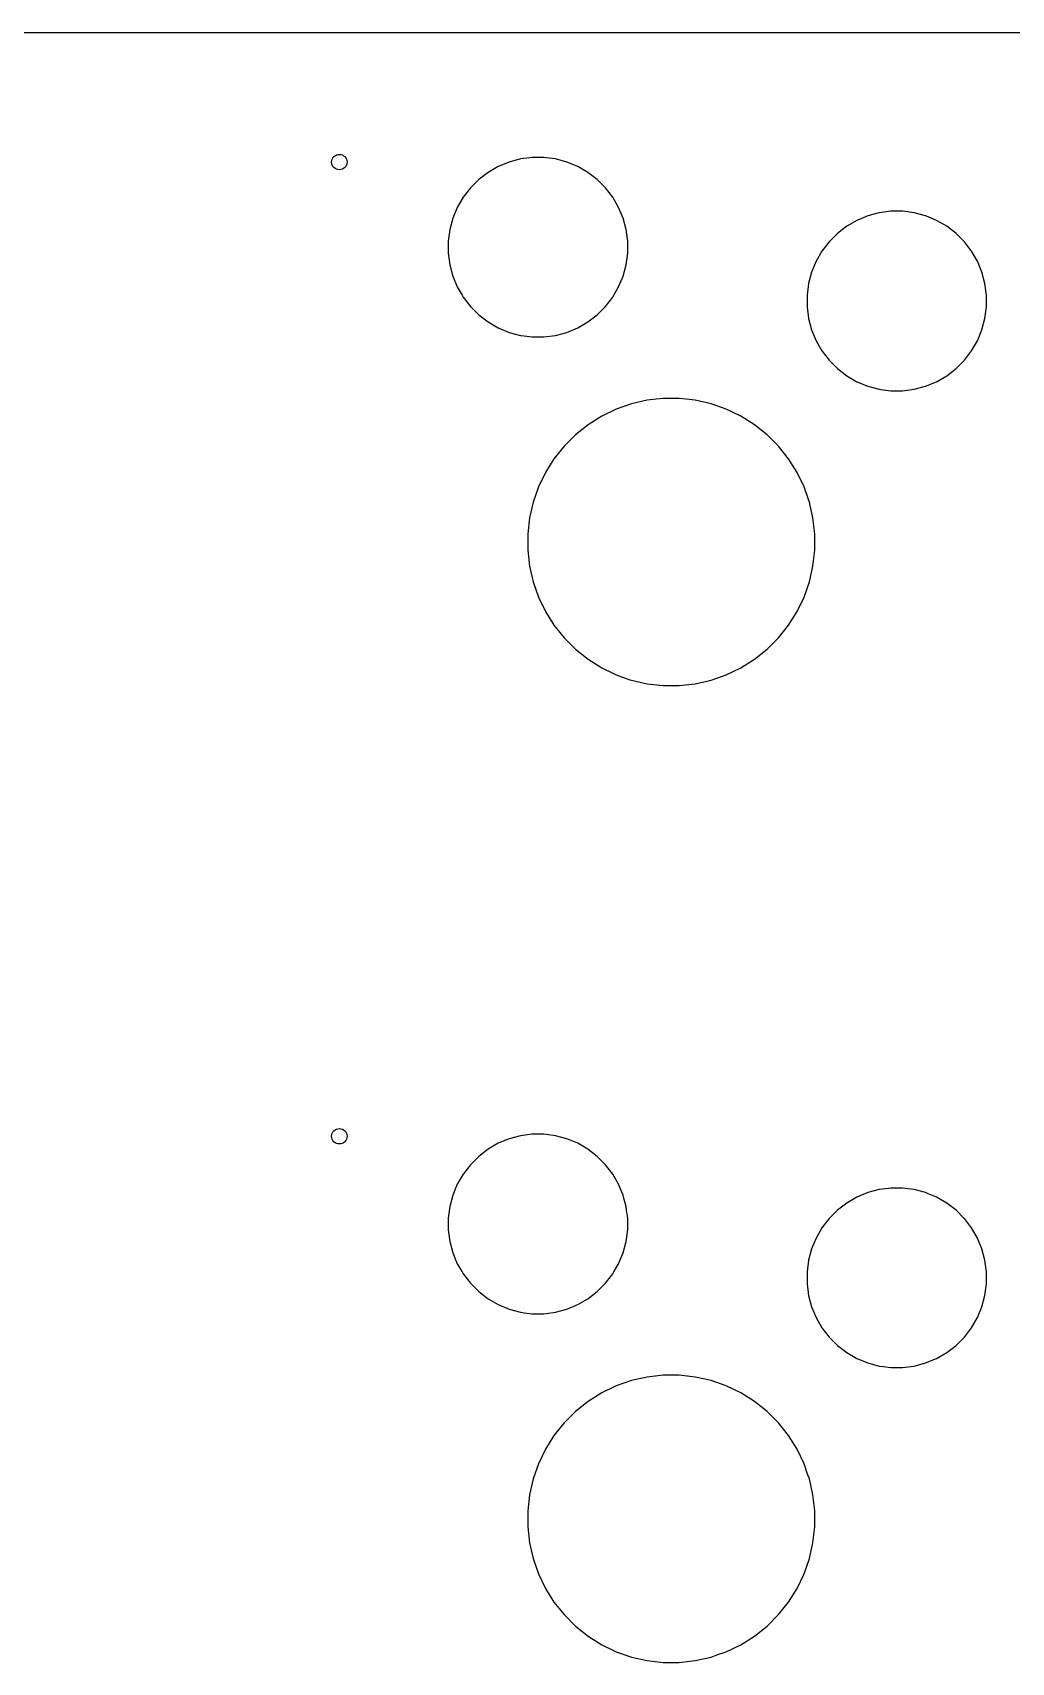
# Model space of a CAD drawing. Extents: x 56.4 to 146.8, y -127.5 to -60.9.
# Drawn here: x 81.18 to 100.28, y -92.65 to -60.86 of the extents above; entities that cross this region are included whole.
import ezdxf

# ---------------------------------------------------------------- set-up
doc = ezdxf.new("R2010")
doc.units = 0
doc.layers.add('BLACK', color=7, linetype='CONTINUOUS')

msp = doc.modelspace()

# ---------------------------------------------------------------- linework, layer by layer
at = {"layer": 'BLACK', "linetype": 'CONTINUOUS'}
for p, q in [((56.433969, -60.864969), (146.685969, -60.864969)), ((90.269081, -63.476624), (90.070357, -63.591357)), ((90.269083, -63.476623), (90.269081, -63.476624)), ((90.481084, -63.38881), (90.269083, -63.476623)), ((90.70273, -63.32942), (90.481084, -63.38881)), ((90.887293, -63.305122), (90.70273, -63.32942)), ((90.930235, -63.299469), (90.887293, -63.305122)), ((91.159703, -63.299469), (90.930235, -63.299469)), ((91.207119, -63.305711), (91.159703, -63.299469)), ((91.387207, -63.32942), (91.207119, -63.305711)), ((91.608853, -63.38881), (91.387206, -63.32942)), ((91.387206, -63.32942), (91.387207, -63.32942)), ((91.608854, -63.38881), (91.608853, -63.38881)), ((91.608856, -63.388811), (91.608854, -63.38881)), ((91.660294, -63.410117), (91.608856, -63.388811)), ((91.820854, -63.476623), (91.660294, -63.410117)), ((91.820856, -63.476624), (91.820854, -63.476623)), ((92.01958, -63.591357), (91.820856, -63.476624)), ((89.888303, -63.731054), (89.726054, -63.893303)), ((90.070357, -63.591357), (89.888303, -63.731054)), ((92.019582, -63.591358), (92.01958, -63.591357)), ((92.20163, -63.73105), (92.019581, -63.591358)), ((92.019581, -63.591358), (92.019582, -63.591358)), ((92.363888, -63.893308), (92.20163, -63.73105)), ((89.586357, -64.075357), (89.471624, -64.274081)), ((89.726054, -63.893303), (89.586357, -64.075357)), ((92.50358, -64.075357), (92.363888, -63.893308)), ((92.618313, -64.274081), (92.50358, -64.075357)), ((89.38381, -64.486084), (89.32442, -64.70773)), ((89.471623, -64.274083), (89.38381, -64.486084)), ((89.471624, -64.274081), (89.471623, -64.274083)), ((92.706127, -64.486082), (92.618313, -64.274081)), ((92.765517, -64.707731), (92.706127, -64.486082)), ((97.481084, -64.43881), (97.269083, -64.526623)), ((97.70273, -64.37942), (97.481084, -64.43881)), ((97.887293, -64.355122), (97.70273, -64.37942)), ((97.930235, -64.349469), (97.887293, -64.355122)), ((98.159703, -64.349469), (97.930235, -64.349469)), ((98.207119, -64.355711), (98.159703, -64.349469)), ((98.387207, -64.37942), (98.207119, -64.355711)), ((98.608853, -64.43881), (98.387206, -64.37942)), ((98.387206, -64.37942), (98.387207, -64.37942)), ((98.608854, -64.43881), (98.608853, -64.43881)), ((98.608856, -64.438811), (98.608854, -64.43881)), ((98.660294, -64.460117), (98.608856, -64.438811)), ((98.820854, -64.526623), (98.660294, -64.460117)), ((89.32442, -64.70773), (89.294469, -64.935236)), ((92.795469, -64.935235), (92.765517, -64.707731)), ((96.888303, -64.781054), (96.726054, -64.943303)), ((97.070357, -64.641357), (96.888303, -64.781054)), ((97.269081, -64.526624), (97.070357, -64.641357)), ((97.269083, -64.526623), (97.269081, -64.526624)), ((98.820856, -64.526624), (98.820854, -64.526623)), ((99.01958, -64.641357), (98.820856, -64.526624)), ((99.019582, -64.641358), (99.01958, -64.641357)), ((99.20163, -64.78105), (99.019581, -64.641358)), ((99.019581, -64.641358), (99.019582, -64.641358)), ((99.355816, -64.935236), (99.20163, -64.78105)), ((89.294469, -64.935236), (89.294469, -65.164701)), ((92.795469, -65.164703), (92.795469, -64.935235)), ((96.586357, -65.125357), (96.471624, -65.324081)), ((96.726054, -64.943303), (96.586357, -65.125357)), ((99.363888, -64.943308), (99.355816, -64.935236)), ((99.50358, -65.125357), (99.363888, -64.943308)), ((99.618313, -65.324081), (99.50358, -65.125357)), ((89.294469, -65.164701), (89.32442, -65.392207)), ((89.32442, -65.392207), (89.38381, -65.613853)), ((92.706127, -65.613856), (92.765517, -65.392207)), ((92.765517, -65.392207), (92.795469, -65.164703)), ((96.471623, -65.324083), (96.38381, -65.536084)), ((96.471624, -65.324081), (96.471623, -65.324083)), ((99.706127, -65.536082), (99.618313, -65.324081)), ((89.38381, -65.613853), (89.471623, -65.825854)), ((92.618313, -65.825857), (92.706127, -65.613856)), ((96.32442, -65.75773), (96.294469, -65.985236)), ((96.38381, -65.536084), (96.32442, -65.75773)), ((99.765517, -65.757731), (99.706127, -65.536082)), ((99.795469, -65.985235), (99.765517, -65.757731)), ((89.471623, -65.825854), (89.471624, -65.825856)), ((89.471624, -65.825856), (89.563642, -65.985235)), ((89.563642, -65.985235), (89.586358, -66.024581)), ((89.586358, -66.024581), (89.72605, -66.20663)), ((92.363888, -66.20663), (92.50358, -66.024581)), ((92.50358, -66.024581), (92.526296, -65.985236)), ((92.526296, -65.985236), (92.618313, -65.825857)), ((96.294469, -65.985236), (96.294469, -66.214701)), ((99.795469, -66.214703), (99.795469, -65.985235)), ((89.72605, -66.20663), (89.888308, -66.368888)), ((89.888308, -66.368888), (90.070357, -66.50858)), ((92.019581, -66.50858), (92.20163, -66.368888)), ((92.20163, -66.368888), (92.363888, -66.20663)), ((96.294469, -66.214701), (96.32442, -66.442207)), ((99.765517, -66.442207), (99.795469, -66.214703)), ((90.070357, -66.50858), (90.269081, -66.623313)), ((90.269081, -66.623313), (90.481082, -66.711127)), ((90.481082, -66.711127), (90.702731, -66.770517)), ((91.387207, -66.770517), (91.608856, -66.711127)), ((91.608856, -66.711127), (91.820857, -66.623313)), ((91.820857, -66.623313), (92.019581, -66.50858)), ((96.32442, -66.442207), (96.38381, -66.663853)), ((96.38381, -66.663853), (96.471623, -66.875854)), ((99.618313, -66.875857), (99.706127, -66.663856)), ((99.706127, -66.663856), (99.765517, -66.442207)), ((90.702731, -66.770517), (90.70273, -66.770517)), ((90.70273, -66.770517), (90.778565, -66.780501)), ((90.778565, -66.780501), (90.930235, -66.800469)), ((90.930235, -66.800469), (90.930237, -66.800469)), ((90.930237, -66.800469), (91.159701, -66.800469)), ((91.159701, -66.800469), (91.159703, -66.800469)), ((91.159703, -66.800469), (91.387207, -66.770517)), ((96.471623, -66.875854), (96.471624, -66.875856)), ((96.471624, -66.875856), (96.471625, -66.875857)), ((96.471625, -66.875857), (96.586358, -67.074581)), ((99.50358, -67.074581), (99.618313, -66.875857)), ((96.586358, -67.074581), (96.72605, -67.25663)), ((96.72605, -67.25663), (96.888308, -67.418888)), ((99.20163, -67.418888), (99.363888, -67.25663)), ((99.363888, -67.25663), (99.50358, -67.074581)), ((96.888308, -67.418888), (97.070357, -67.55858)), ((97.070357, -67.55858), (97.269081, -67.673313)), ((97.269081, -67.673313), (97.481082, -67.761127)), ((98.608856, -67.761127), (98.820857, -67.673313)), ((98.820857, -67.673313), (99.019581, -67.55858)), ((99.019581, -67.55858), (99.20163, -67.418888)), ((93.351959, -68.014763), (93.175125, -68.034687)), ((93.487696, -67.999469), (93.351959, -68.014763)), ((93.802242, -67.999469), (93.487696, -67.999469)), ((93.937979, -68.014763), (93.802242, -67.999469)), ((94.114813, -68.034687), (93.937979, -68.014763)), ((97.481082, -67.761127), (97.702731, -67.820517)), ((97.702731, -67.820517), (97.70273, -67.820517)), ((97.70273, -67.820517), (97.778565, -67.830501)), ((97.778565, -67.830501), (97.930235, -67.850469)), ((97.930235, -67.850469), (97.930237, -67.850469)), ((97.930237, -67.850469), (98.159701, -67.850469)), ((98.159701, -67.850469), (98.159703, -67.850469)), ((98.159703, -67.850469), (98.387207, -67.820517)), ((98.387207, -67.820517), (98.608856, -67.761127)), ((92.571581, -68.208563), (92.288181, -68.345042)), ((92.868455, -68.104684), (92.571581, -68.208563)), ((92.868477, -68.104677), (92.868455, -68.104684)), ((93.175124, -68.034687), (92.868477, -68.104677)), ((93.175125, -68.034687), (93.175124, -68.034687)), ((94.42146, -68.104677), (94.114813, -68.034687)), ((94.421482, -68.104684), (94.42146, -68.104677)), ((94.718356, -68.208563), (94.421482, -68.104684)), ((95.001756, -68.345042), (94.718356, -68.208563)), ((92.021845, -68.512392), (91.775925, -68.708507)), ((92.288181, -68.345042), (92.021845, -68.512392)), ((95.268092, -68.512392), (95.001756, -68.345042)), ((95.425418, -68.637856), (95.268092, -68.512392)), ((95.514013, -68.708508), (95.425418, -68.637856)), ((91.553507, -68.930925), (91.357392, -69.176845)), ((91.775925, -68.708507), (91.553507, -68.930925)), ((95.73643, -68.930925), (95.514013, -68.708508)), ((95.932546, -69.176846), (95.73643, -68.930925)), ((91.357392, -69.176845), (91.190042, -69.443181)), ((96.099895, -69.44318), (95.932546, -69.176846)), ((91.190042, -69.443181), (91.053563, -69.726581)), ((96.099895, -69.443181), (96.099895, -69.44318)), ((96.236374, -69.726581), (96.099895, -69.443181)), ((91.053563, -69.726581), (90.949684, -70.023455)), ((96.329756, -69.993457), (96.236374, -69.726581)), ((90.949677, -70.023477), (90.879687, -70.330124)), ((90.949684, -70.023455), (90.949677, -70.023477)), ((96.340258, -70.023469), (96.329756, -69.993457)), ((96.410251, -70.330129), (96.340258, -70.023469)), ((90.879687, -70.330125), (90.844469, -70.642699)), ((90.879687, -70.330124), (90.879687, -70.330125)), ((96.445469, -70.642696), (96.410251, -70.330129)), ((90.844469, -70.642699), (90.844469, -70.957238)), ((96.445469, -70.642699), (96.445469, -70.642696)), ((96.445469, -70.957242), (96.445469, -70.642699)), ((90.844469, -70.957238), (90.879687, -71.269812)), ((96.410251, -71.269809), (96.445469, -70.957242)), ((90.879687, -71.269812), (90.879687, -71.269813)), ((90.879687, -71.269813), (90.949677, -71.57646)), ((96.340258, -71.576469), (96.410251, -71.269809)), ((90.949677, -71.57646), (90.949684, -71.576482)), ((90.949684, -71.576482), (91.053563, -71.873356)), ((96.236374, -71.873356), (96.340253, -71.576482)), ((96.340253, -71.576482), (96.340258, -71.576469)), ((91.053563, -71.873356), (91.190042, -72.156756)), ((96.099895, -72.156758), (96.236371, -71.873363)), ((96.236371, -71.87336), (96.236374, -71.873356)), ((96.236371, -71.873363), (96.236371, -71.87336)), ((91.190042, -72.156756), (91.190043, -72.156758)), ((91.190043, -72.156758), (91.357392, -72.423092)), ((91.357392, -72.423092), (91.553508, -72.669013)), ((95.73643, -72.669013), (95.932546, -72.423092)), ((95.932546, -72.423092), (96.099895, -72.156758)), ((91.553508, -72.669013), (91.775925, -72.89143)), ((95.514013, -72.89143), (95.73643, -72.669013)), ((91.775925, -72.89143), (92.021846, -73.087546)), ((92.021846, -73.087546), (92.28818, -73.254895)), ((95.001758, -73.254895), (95.268092, -73.087546)), ((95.268092, -73.087546), (95.514013, -72.89143)), ((92.28818, -73.254895), (92.51867, -73.365893)), ((92.51867, -73.365893), (92.571581, -73.391374)), ((92.571581, -73.391374), (92.838457, -73.484756)), ((94.555178, -73.448471), (94.718356, -73.391374)), ((94.718356, -73.391374), (94.71836, -73.391371)), ((94.71836, -73.391371), (94.718363, -73.391371)), ((94.718363, -73.391371), (95.001758, -73.254895)), ((92.838457, -73.484756), (92.868469, -73.495258)), ((92.868469, -73.495258), (92.868475, -73.495259)), ((92.868475, -73.495259), (92.868477, -73.49526)), ((92.868477, -73.49526), (93.175124, -73.56525)), ((93.175124, -73.56525), (93.175125, -73.56525)), ((93.175125, -73.56525), (93.175129, -73.565251)), ((93.175129, -73.565251), (93.487696, -73.600469)), ((93.487696, -73.600469), (93.4877, -73.600469)), ((93.4877, -73.600469), (93.802238, -73.600469)), ((93.802238, -73.600469), (93.802242, -73.600469)), ((93.802242, -73.600469), (94.114809, -73.565251)), ((94.114809, -73.565251), (94.421469, -73.495258)), ((94.421469, -73.495258), (94.555178, -73.448471)), ((90.070357, -82.641357), (89.888303, -82.781054)), ((90.269081, -82.526624), (90.070357, -82.641357)), ((90.269083, -82.526623), (90.269081, -82.526624)), ((90.481084, -82.43881), (90.269083, -82.526623)), ((90.70273, -82.37942), (90.481084, -82.43881)), ((90.887293, -82.355122), (90.70273, -82.37942)), ((90.930235, -82.349469), (90.887293, -82.355122)), ((91.159703, -82.349469), (90.930235, -82.349469)), ((91.207119, -82.355711), (91.159703, -82.349469)), ((91.387207, -82.37942), (91.207119, -82.355711)), ((91.608853, -82.43881), (91.387206, -82.37942)), ((91.387206, -82.37942), (91.387207, -82.37942)), ((91.608854, -82.43881), (91.608853, -82.43881)), ((91.608856, -82.438811), (91.608854, -82.43881)), ((91.660294, -82.460117), (91.608856, -82.438811)), ((91.820854, -82.526623), (91.660294, -82.460117)), ((91.820856, -82.526624), (91.820854, -82.526623)), ((92.01958, -82.641357), (91.820856, -82.526624)), ((92.019582, -82.641358), (92.01958, -82.641357)), ((92.20163, -82.78105), (92.019581, -82.641358)), ((92.019581, -82.641358), (92.019582, -82.641358)), ((89.726054, -82.943303), (89.586357, -83.125357)), ((89.888303, -82.781054), (89.726054, -82.943303)), ((92.363888, -82.943308), (92.20163, -82.78105)), ((92.50358, -83.125357), (92.363888, -82.943308)), ((89.586357, -83.125357), (89.471624, -83.324081)), ((92.618313, -83.324081), (92.50358, -83.125357)), ((89.38381, -83.536084), (89.32442, -83.75773)), ((89.471623, -83.324083), (89.38381, -83.536084)), ((89.471624, -83.324081), (89.471623, -83.324083)), ((92.706127, -83.536082), (92.618313, -83.324081)), ((92.71699, -83.576624), (92.706127, -83.536082)), ((92.765517, -83.75773), (92.71699, -83.576624)), ((97.269081, -83.576624), (97.070357, -83.691357)), ((97.269083, -83.576623), (97.269081, -83.576624)), ((97.481084, -83.48881), (97.269083, -83.576623)), ((97.70273, -83.42942), (97.481084, -83.48881)), ((97.887293, -83.405122), (97.70273, -83.42942)), ((97.930235, -83.399469), (97.887293, -83.405122)), ((98.159703, -83.399469), (97.930235, -83.399469)), ((98.207119, -83.405711), (98.159703, -83.399469)), ((98.387207, -83.42942), (98.207119, -83.405711)), ((98.608853, -83.48881), (98.387206, -83.42942)), ((98.387206, -83.42942), (98.387207, -83.42942)), ((98.608854, -83.48881), (98.608853, -83.48881)), ((98.608856, -83.488811), (98.608854, -83.48881)), ((98.660294, -83.510117), (98.608856, -83.488811)), ((98.820854, -83.576623), (98.660294, -83.510117)), ((98.820856, -83.576624), (98.820854, -83.576623)), ((99.01958, -83.691357), (98.820856, -83.576624)), ((89.32442, -83.75773), (89.294469, -83.985236)), ((92.77517, -83.83105), (92.765517, -83.75773)), ((92.795469, -83.985235), (92.77517, -83.83105)), ((96.888303, -83.831054), (96.726054, -83.993303)), ((97.070357, -83.691357), (96.888303, -83.831054)), ((99.019582, -83.691358), (99.01958, -83.691357)), ((99.20163, -83.83105), (99.019581, -83.691358)), ((99.019581, -83.691358), (99.019582, -83.691358)), ((99.355816, -83.985236), (99.20163, -83.83105)), ((89.294469, -83.985236), (89.294469, -84.214701)), ((89.294469, -84.214701), (89.32442, -84.442207)), ((92.765517, -84.442207), (92.795469, -84.214703)), ((92.795469, -84.214703), (92.795469, -83.985235)), ((96.586357, -84.175357), (96.471624, -84.374081)), ((96.726054, -83.993303), (96.586357, -84.175357)), ((99.363888, -83.993308), (99.355816, -83.985236)), ((99.50358, -84.175357), (99.363888, -83.993308)), ((99.618313, -84.374081), (99.50358, -84.175357)), ((89.32442, -84.442207), (89.38381, -84.663853)), ((92.706127, -84.663856), (92.765517, -84.442207)), ((96.471623, -84.374083), (96.38381, -84.586084)), ((96.471624, -84.374081), (96.471623, -84.374083)), ((99.706127, -84.586082), (99.618313, -84.374081)), ((89.38381, -84.663853), (89.471623, -84.875854)), ((92.618313, -84.875857), (92.706127, -84.663856)), ((96.32442, -84.80773), (96.294469, -85.035236)), ((96.38381, -84.586084), (96.32442, -84.80773)), ((99.765517, -84.807731), (99.706127, -84.586082)), ((99.795469, -85.035235), (99.765517, -84.807731)), ((89.471623, -84.875854), (89.471624, -84.875856)), ((89.471624, -84.875856), (89.563642, -85.035235)), ((89.563642, -85.035235), (89.586358, -85.074581)), ((89.586358, -85.074581), (89.72605, -85.25663)), ((92.363888, -85.25663), (92.50358, -85.074581)), ((92.50358, -85.074581), (92.526296, -85.035236)), ((92.526296, -85.035236), (92.618313, -84.875857)), ((96.294469, -85.035236), (96.294469, -85.264701)), ((99.795469, -85.264703), (99.795469, -85.035235)), ((89.72605, -85.25663), (89.888308, -85.418888)), ((89.888308, -85.418888), (90.070357, -85.55858)), ((92.019581, -85.55858), (92.20163, -85.418888)), ((92.20163, -85.418888), (92.363888, -85.25663)), ((96.294469, -85.264701), (96.32442, -85.492207)), ((96.32442, -85.492207), (96.38381, -85.713853)), ((99.706127, -85.713856), (99.765517, -85.492207)), ((99.765517, -85.492207), (99.795469, -85.264703)), ((90.070357, -85.55858), (90.269081, -85.673313)), ((90.269081, -85.673313), (90.481082, -85.761127)), ((90.481082, -85.761127), (90.702731, -85.820517)), ((90.702731, -85.820517), (90.70273, -85.820517)), ((90.70273, -85.820517), (90.778565, -85.830501)), ((91.159703, -85.850469), (91.387207, -85.820517)), ((91.387207, -85.820517), (91.608856, -85.761127)), ((91.608856, -85.761127), (91.820857, -85.673313)), ((91.820857, -85.673313), (92.019581, -85.55858)), ((96.38381, -85.713853), (96.471623, -85.925854)), ((99.618313, -85.925857), (99.706127, -85.713856)), ((90.778565, -85.830501), (90.930235, -85.850469)), ((90.930235, -85.850469), (90.930237, -85.850469)), ((90.930237, -85.850469), (91.159701, -85.850469)), ((91.159701, -85.850469), (91.159703, -85.850469)), ((96.471623, -85.925854), (96.471624, -85.925856)), ((96.471624, -85.925856), (96.471625, -85.925857)), ((96.471625, -85.925857), (96.586358, -86.124581)), ((96.586358, -86.124581), (96.72605, -86.30663)), ((99.363888, -86.30663), (99.50358, -86.124581)), ((99.50358, -86.124581), (99.618313, -85.925857)), ((96.72605, -86.30663), (96.888308, -86.468888)), ((99.20163, -86.468888), (99.363888, -86.30663)), ((96.888308, -86.468888), (97.070357, -86.60858)), ((97.070357, -86.60858), (97.269081, -86.723313)), ((97.269081, -86.723313), (97.481082, -86.811127)), ((98.608856, -86.811127), (98.820857, -86.723313)), ((98.820857, -86.723313), (99.019581, -86.60858)), ((99.019581, -86.60858), (99.20163, -86.468888)), ((93.175124, -87.084687), (92.868477, -87.154677)), ((93.175125, -87.084687), (93.175124, -87.084687)), ((93.331412, -87.067078), (93.175125, -87.084687)), ((93.487696, -87.049469), (93.331412, -87.067078)), ((93.802242, -87.049469), (93.487696, -87.049469)), ((93.958525, -87.067078), (93.802242, -87.049469)), ((94.114813, -87.084687), (93.958525, -87.067078)), ((94.42146, -87.154677), (94.114813, -87.084687)), ((97.481082, -86.811127), (97.702731, -86.870517)), ((97.702731, -86.870517), (97.70273, -86.870517)), ((97.70273, -86.870517), (97.778565, -86.880501)), ((97.778565, -86.880501), (97.930235, -86.900469)), ((97.930235, -86.900469), (97.930237, -86.900469)), ((97.930237, -86.900469), (98.159701, -86.900469)), ((98.159701, -86.900469), (98.159703, -86.900469)), ((98.159703, -86.900469), (98.387207, -86.870517)), ((98.387207, -86.870517), (98.608856, -86.811127)), ((92.288181, -87.395042), (92.021845, -87.562392)), ((92.571581, -87.258563), (92.288181, -87.395042)), ((92.868455, -87.154684), (92.571581, -87.258563)), ((92.868477, -87.154677), (92.868455, -87.154684)), ((94.421482, -87.154684), (94.42146, -87.154677)), ((94.718356, -87.258563), (94.421482, -87.154684)), ((95.001756, -87.395042), (94.718356, -87.258563)), ((95.001758, -87.395043), (95.001756, -87.395042)), ((95.268092, -87.562392), (95.001758, -87.395043)), ((92.021845, -87.562392), (91.775925, -87.758507)), ((95.514013, -87.758508), (95.268092, -87.562392)), ((91.553507, -87.980925), (91.357392, -88.226845)), ((91.775925, -87.758507), (91.553507, -87.980925)), ((95.73643, -87.980925), (95.514013, -87.758508)), ((95.932546, -88.226846), (95.73643, -87.980925)), ((91.357392, -88.226845), (91.190042, -88.493181)), ((96.099895, -88.49318), (95.932546, -88.226846)), ((91.190042, -88.493181), (91.053563, -88.776581)), ((96.099895, -88.493181), (96.099895, -88.49318)), ((96.236374, -88.776581), (96.099895, -88.493181)), ((91.053563, -88.776581), (90.949684, -89.073455)), ((96.306981, -88.978368), (96.236374, -88.776581)), ((96.340258, -89.073469), (96.306981, -88.978368)), ((90.949677, -89.073477), (90.879687, -89.380124)), ((90.949684, -89.073455), (90.949677, -89.073477)), ((96.410251, -89.380129), (96.340258, -89.073469)), ((90.879687, -89.380125), (90.844469, -89.692699)), ((90.879687, -89.380124), (90.879687, -89.380125)), ((96.445469, -89.692696), (96.410251, -89.380129)), ((90.844469, -89.692699), (90.844469, -90.007238)), ((96.445469, -89.692699), (96.445469, -89.692696)), ((96.445469, -90.007242), (96.445469, -89.692699)), ((90.844469, -90.007238), (90.879687, -90.319812)), ((96.410251, -90.319809), (96.445469, -90.007242)), ((90.879687, -90.319812), (90.879687, -90.319813)), ((90.879687, -90.319813), (90.949677, -90.62646)), ((96.340258, -90.626469), (96.410251, -90.319809)), ((90.949677, -90.62646), (90.949684, -90.626482)), ((90.949684, -90.626482), (91.053563, -90.923356)), ((96.236374, -90.923356), (96.340253, -90.626482)), ((96.340253, -90.626482), (96.340258, -90.626469)), ((91.053563, -90.923356), (91.190042, -91.206756)), ((91.190042, -91.206756), (91.190043, -91.206758)), ((91.190043, -91.206758), (91.357392, -91.473092)), ((95.932546, -91.473092), (96.099895, -91.206758)), ((96.099895, -91.206758), (96.236371, -90.923363)), ((96.236371, -90.92336), (96.236374, -90.923356)), ((96.236371, -90.923363), (96.236371, -90.92336)), ((91.357392, -91.473092), (91.553508, -91.719013)), ((95.73643, -91.719013), (95.932546, -91.473092)), ((91.553508, -91.719013), (91.775925, -91.94143)), ((95.514013, -91.94143), (95.73643, -91.719013)), ((91.775925, -91.94143), (92.021846, -92.137546)), ((92.021846, -92.137546), (92.28818, -92.304895)), ((95.001758, -92.304895), (95.268092, -92.137546)), ((95.268092, -92.137546), (95.514013, -91.94143)), ((92.28818, -92.304895), (92.51867, -92.415893)), ((92.51867, -92.415893), (92.571581, -92.441374)), ((92.571581, -92.441374), (92.838457, -92.534756)), ((94.555178, -92.498471), (94.718356, -92.441374)), ((94.718356, -92.441374), (94.71836, -92.441371)), ((94.71836, -92.441371), (94.718363, -92.441371)), ((94.718363, -92.441371), (95.001758, -92.304895)), ((92.838457, -92.534756), (92.868469, -92.545258)), ((92.868469, -92.545258), (92.868475, -92.545259)), ((92.868475, -92.545259), (92.868477, -92.54526)), ((92.868477, -92.54526), (93.175124, -92.61525)), ((93.175124, -92.61525), (93.175125, -92.61525)), ((93.175125, -92.61525), (93.175129, -92.615251)), ((93.175129, -92.615251), (93.487696, -92.650469)), ((93.487696, -92.650469), (93.4877, -92.650469)), ((93.4877, -92.650469), (93.802238, -92.650469)), ((93.802238, -92.650469), (93.802242, -92.650469)), ((93.802242, -92.650469), (94.114809, -92.615251)), ((94.114809, -92.615251), (94.421469, -92.545258)), ((94.421469, -92.545258), (94.555178, -92.498471))]:
    msp.add_line(p, q, dxfattribs=at)
at = {"layer": 'BLACK'}
for centre in [(87.169969, -63.389969), (87.169969, -82.389969)]:
    msp.add_circle(centre, 0.15, dxfattribs=at)

doc.saveas('drawing.dxf')
